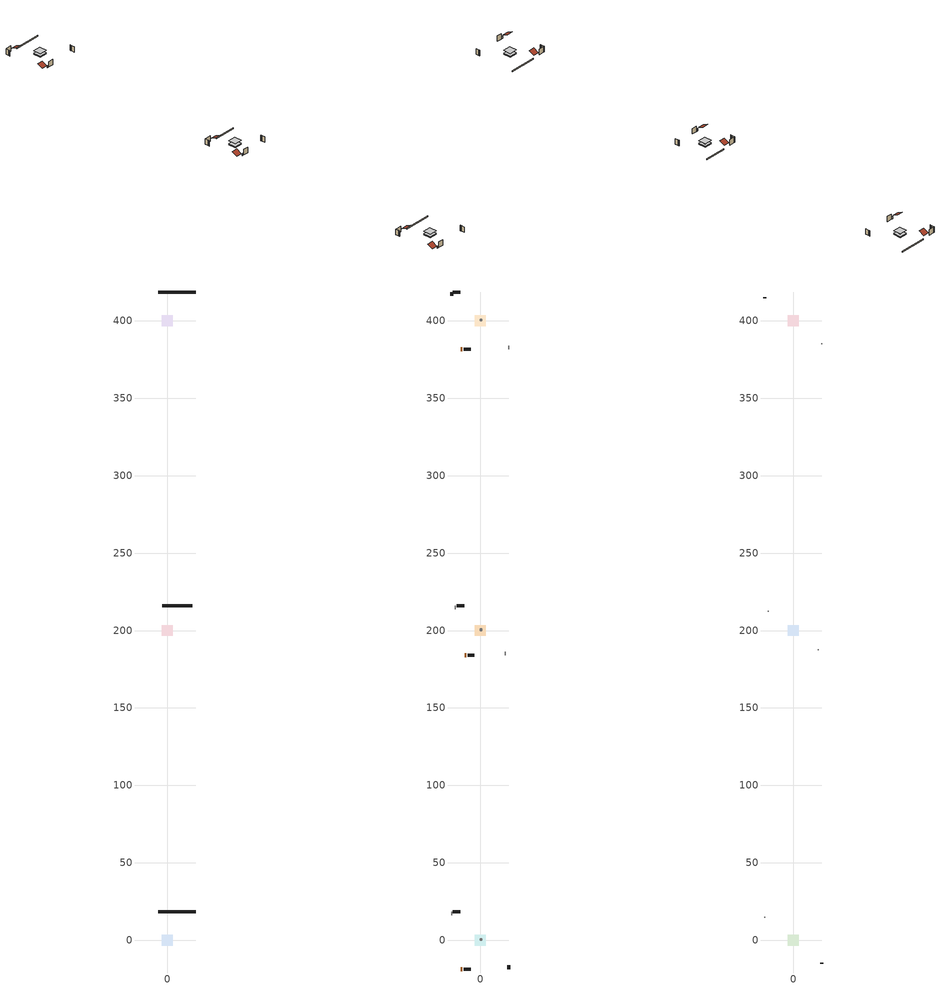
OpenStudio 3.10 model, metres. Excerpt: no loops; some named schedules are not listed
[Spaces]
unit1_crawlspace___unvented_1
 floor foundation (unit1_Slab1_construction): -3.44,-3.44 -3.44,3.44 3.44,3.44 3.44,-3.44 z-0.91
 wall foundation (unit1_FoundationWall1_construction): 18.55,18.55 -5.76,18.55 z-0.91:0
unit2_crawlspace___unvented_1
 floor foundation (unit2_Slab1_2_construction): -3.44,196.56 -3.44,203.44 3.44,203.44 3.44,196.56 z-0.91
 wall foundation (unit2_FoundationWall1_2_construction): 16.12,216.12 -3.33,216.12 z-0.91:0
unit3_crawlspace___unvented_1
 floor foundation (unit3_Slab1_3_construction): -3.44,396.56 -3.44,403.44 3.44,403.44 3.44,396.56 z-0.91
 wall foundation (unit3_FoundationWall1_3_construction): 18.55,418.55 -5.76,418.55 z-0.91:0
unit1_central_ac_and_furnace_airloop_ret_air_space
 floor adiabatic (unit1_AdiabaticConst): 0,0 0,1 1,1 1,0 z0
 wall adiabatic (unit1_AdiabaticConst): 0,0 1,0 1,1 0,1 0,0 z0:1
 ceiling adiabatic (unit1_AdiabaticConst): 1,0 1,1 0,1 0,0 z1
unit1_conditioned_space_1
 floor adiabatic (unit1_AdiabaticFloorConstruction): -3.44,-3.44 -3.44,3.44 3.44,3.44 3.44,-3.44 z2.44
 floor to unit1_crawlspace___unvented_1 (unit1_Floor1_construction): -3.44,-3.44 -3.44,3.44 3.44,3.44 3.44,-3.44 z0
 wall outside (unit1_AdiabaticWallConstruction): -12.48,-18.55 -11.57,-18.55 z0:2.03
 wall outside (unit1_Wall3_construction): -10.64,-18.55 -6.16,-18.55 z0:4.88
 wall outside (unit1_Wall2_construction): 18.55,-18.55 18.55,-16.12 z0:4.88
 wall outside (unit1_Wall1_construction): -12.76,18.55 -17.62,18.55 z0:4.88
 wall adiabatic (unit1_Wall4_construction): -18.55,18.55 -18.55,16.12 z0:4.88
 door (unit1_Door): -12.48,-18.55 -11.57,-18.55 z0:2.03
 ceiling adiabatic (unit1_AdiabaticFloorConstruction): 3.44,-3.44 3.44,3.44 -3.44,3.44 -3.44,-3.44 z2.44
unit2_central_ac_and_furnace_airloop_ret_air_space
 floor adiabatic (unit2_AdiabaticConst): 0,200 0,201 1,201 1,200 z0
 wall adiabatic (unit2_AdiabaticConst): 0,200 1,200 1,201 0,201 0,200 z0:1
 ceiling adiabatic (unit2_AdiabaticConst): 1,200 1,201 0,201 0,200 z1
unit2_conditioned_space_1
 floor adiabatic (unit2_AdiabaticFloorConstruction): -3.44,196.56 -3.44,203.44 3.44,203.44 3.44,196.56 z2.44
 floor to unit2_crawlspace___unvented_1 (unit2_Floor1_2_construction): -3.44,196.56 -3.44,203.44 3.44,203.44 3.44,196.56 z0
 wall outside (unit2_AdiabaticWallConstruction): -10.05,183.88 -9.13,183.88 z0:2.03
 wall outside (unit2_Wall3_2_construction): -8.2,183.88 -3.72,183.88 z0:4.88
 wall outside (unit2_Wall1_2_construction): -10.33,216.12 -15.19,216.12 z0:4.88
 wall adiabatic (unit2_Wall4_2_construction): -16.12,216.12 -16.12,213.69 z0:4.88
 wall adiabatic (unit2_Wall2_2_construction): 16.12,183.88 16.12,186.31 z0:4.88
 door (unit2_Door): -10.05,183.88 -9.13,183.88 z0:2.03
 ceiling adiabatic (unit2_AdiabaticFloorConstruction): 3.44,196.56 3.44,203.44 -3.44,203.44 -3.44,196.56 z2.44
unit3_central_ac_and_furnace_airloop_ret_air_space
 floor adiabatic (unit3_AdiabaticConst): 0,400 0,401 1,401 1,400 z0
 wall adiabatic (unit3_AdiabaticConst): 0,400 1,400 1,401 0,401 0,400 z0:1
 ceiling adiabatic (unit3_AdiabaticConst): 1,400 1,401 0,401 0,400 z1
unit3_conditioned_space_1
 floor adiabatic (unit3_AdiabaticFloorConstruction): -3.44,396.56 -3.44,403.44 3.44,403.44 3.44,396.56 z2.44
 floor to unit3_crawlspace___unvented_1 (unit3_Floor1_3_construction): -3.44,396.56 -3.44,403.44 3.44,403.44 3.44,396.56 z0
 wall outside (unit3_AdiabaticWallConstruction): -12.48,381.45 -11.57,381.45 z0:2.03
 wall outside (unit3_Wall4_3_construction): -18.55,418.55 -18.55,416.12 z0:4.88
 wall outside (unit3_Wall3_3_construction): -10.64,381.45 -6.16,381.45 z0:4.88
 wall outside (unit3_Wall1_3_construction): -12.76,418.55 -17.62,418.55 z0:4.88
 wall adiabatic (unit3_Wall2_3_construction): 18.55,381.45 18.55,383.88 z0:4.88
 door (unit3_Door): -12.48,381.45 -11.57,381.45 z0:2.03
 ceiling adiabatic (unit3_AdiabaticFloorConstruction): 3.44,396.56 3.44,403.44 -3.44,403.44 -3.44,396.56 z2.44
unit1_attic___vented_1
 floor to unit1_conditioned_space_1 (unit1_Floor2_construction_Reversed): -3.44,-3.44 -3.44,3.44 3.44,3.44 3.44,-3.44 z2.44
 wall outside (unit1_Wall6_construction): 18.55,-15.19 18.55,-14.59 z0:4.88
 wall adiabatic (unit1_Wall5_construction): -18.55,15.19 -18.55,14.59 z0:4.88
 roof outside (unit1_Roof2_construction): -13.41,-18.55,2.44 -13.41,-13.95,4.74 -18.55,-13.95,4.74 -18.55,-18.55,2.44
 roof outside (unit1_Roof1_construction): -11.83,18.55,2.44 -11.83,13.95,4.74 -6.69,13.95,4.74 -6.69,18.55,2.44
unit2_attic___vented_1
 floor to unit2_conditioned_space_1 (unit2_Floor2_2_construction_Reversed): -3.44,196.56 -3.44,203.44 3.44,203.44 3.44,196.56 z2.44
 wall adiabatic (unit2_Wall6_2_construction): 16.12,187.24 16.12,187.85 z0:4.88
 wall adiabatic (unit2_Wall5_2_construction): -16.12,212.76 -16.12,212.15 z0:4.88
 roof outside (unit2_Roof2_2_construction): -10.98,183.88,2.44 -10.98,188.48,4.74 -16.12,188.48,4.74 -16.12,183.88,2.44
 roof outside (unit2_Roof1_2_construction): -9.4,216.12,2.44 -9.4,211.52,4.74 -4.26,211.52,4.74 -4.26,216.12,2.44
unit3_attic___vented_1
 floor to unit3_conditioned_space_1 (unit3_Floor2_3_construction_Reversed): -3.44,396.56 -3.44,403.44 3.44,403.44 3.44,396.56 z2.44
 wall outside (unit3_Wall5_3_construction): -18.55,415.19 -18.55,414.59 z0:4.88
 wall adiabatic (unit3_Wall6_3_construction): 18.55,384.81 18.55,385.41 z0:4.88
 roof outside (unit3_Roof2_3_construction): -13.41,381.45,2.44 -13.41,386.05,4.74 -18.55,386.05,4.74 -18.55,381.45,2.44
 roof outside (unit3_Roof1_3_construction): -11.83,418.55,2.44 -11.83,413.95,4.74 -6.69,413.95,4.74 -6.69,418.55,2.44
[Site]
unit1_Buffalo_Niagara_Intl_Ap_NY: Latitude {deg}=42.93; Longitude {deg}=-78.73; Time Zone {hr}=-5; Elevation {m}=215; Terrain=Suburbs; Keep Site Location Information=Yes
[Site:GroundTemperature:Shallow]
4.30207, 2.29327, 2.1324, 3.08568, 6.91256, 10.7216, 14.0239, 16.1158, 16.2935, 14.5921, 11.374, 7.68183
[Site:WaterMainsTemperature]
Calculation Method=Schedule; Temperature Schedule=unit1_mains_temperature_schedule
[Building]
Building 1
[Construction]
unit1_AdiabaticConst: unit1_Adiabatic
unit1_furniture_construction_conditioned_space_1: unit1_furniture_material_conditioned_space_1
unit1_PartitionWallConstruction: unit1_gypsum_board, unit1_wall_stud_and_cavity_5, unit1_gypsum_board
unit1_AdiabaticFloorConstruction: unit1_floor_stud_and_cavity_1, unit1_floor_rigid_ins_1, unit1_osb_sheathing_0_75_in_, unit1_floor_covering
unit1_AdiabaticWallConstruction: unit1_wood_siding_1, unit1_wall_rigid_ins, unit1_wall_stud_and_cavity_4, unit1_gypsum_board
unit1_Door: unit1_door_material
unit1_Slab1_construction: unit1_soil_0_5_in_
unit1_FoundationWall1_construction: unit1_concrete_8_0_in_
unit1_Floor2_construction_Reversed: unit1_gypsum_board, unit1_ceiling_stud_and_cavity, unit1_ceiling_loosefill_ins
unit1_Floor1_construction: unit1_floor_stud_and_cavity, unit1_floor_rigid_ins, unit1_osb_sheathing_0_75_in_, unit1_floor_covering
unit1_Wall6_construction: unit1_wood_siding, unit1_osb_sheathing_0_5_in__3, unit1_wall_stud_and_cavity_3
unit1_Wall5_construction: unit1_osb_sheathing_0_5_in__3, unit1_wall_stud_and_cavity_2
unit1_Wall4_construction: unit1_osb_sheathing_0_5_in__2, unit1_wall_stud_and_cavity_1, unit1_gypsum_board
unit1_Wall2_construction; unit1_Wall1_construction; unit1_Wall3_construction: unit1_wood_siding, unit1_osb_sheathing_0_5_in__1, unit1_wall_stud_and_cavity, unit1_gypsum_board
unit1_Roof2_construction; unit1_Roof1_construction: unit1_asphalt_or_fiberglass_shingles, unit1_roof_rigid_ins, unit1_osb_sheathing_0_5_in_
unit2_AdiabaticConst: unit2_Adiabatic
unit2_furniture_construction_conditioned_space_1: unit2_furniture_material_conditioned_space_1
unit2_PartitionWallConstruction: unit2_gypsum_board, unit2_wall_stud_and_cavity_4, unit2_gypsum_board
unit2_AdiabaticFloorConstruction: unit2_floor_stud_and_cavity_1, unit2_floor_rigid_ins_1, unit2_osb_sheathing_0_75_in_, unit2_floor_covering
unit2_AdiabaticWallConstruction: unit2_wood_siding_1, unit2_wall_rigid_ins, unit2_wall_stud_and_cavity_3, unit2_gypsum_board
unit2_Door: unit2_door_material
unit2_Slab1_2_construction: unit2_soil_0_5_in_
unit2_FoundationWall1_2_construction: unit2_concrete_8_0_in_
unit2_Floor2_2_construction_Reversed: unit2_gypsum_board, unit2_ceiling_stud_and_cavity, unit2_ceiling_loosefill_ins
unit2_Floor1_2_construction: unit2_floor_stud_and_cavity, unit2_floor_rigid_ins, unit2_osb_sheathing_0_75_in_, unit2_floor_covering
unit2_Wall6_2_construction: unit2_osb_sheathing_0_5_in__5, unit2_wall_stud_and_cavity_2
unit2_Wall5_2_construction: unit2_osb_sheathing_0_5_in__4, unit2_wall_stud_and_cavity_2
unit2_Wall4_2_construction: unit2_osb_sheathing_0_5_in__3, unit2_wall_stud_and_cavity_1, unit2_gypsum_board
unit2_Wall3_2_construction: unit2_wood_siding, unit2_osb_sheathing_0_5_in__2, unit2_wall_stud_and_cavity, unit2_gypsum_board
unit2_Wall2_2_construction: unit2_osb_sheathing_0_5_in__2, unit2_wall_stud_and_cavity_1, unit2_gypsum_board
unit2_Wall1_2_construction: unit2_wood_siding, unit2_osb_sheathing_0_5_in__1, unit2_wall_stud_and_cavity, unit2_gypsum_board
unit2_Roof2_2_construction; unit2_Roof1_2_construction: unit2_asphalt_or_fiberglass_shingles, unit2_roof_rigid_ins, unit2_osb_sheathing_0_5_in_
unit3_AdiabaticConst: unit3_Adiabatic
unit3_furniture_construction_conditioned_space_1: unit3_furniture_material_conditioned_space_1
unit3_PartitionWallConstruction: unit3_gypsum_board, unit3_wall_stud_and_cavity_5, unit3_gypsum_board
unit3_AdiabaticFloorConstruction: unit3_floor_stud_and_cavity_1, unit3_floor_rigid_ins_1, unit3_osb_sheathing_0_75_in_, unit3_floor_covering
unit3_AdiabaticWallConstruction: unit3_wood_siding_1, unit3_wall_rigid_ins, unit3_wall_stud_and_cavity_4, unit3_gypsum_board
unit3_Door: unit3_door_material
unit3_Slab1_3_construction: unit3_soil_0_5_in_
unit3_FoundationWall1_3_construction: unit3_concrete_8_0_in_
unit3_Floor2_3_construction_Reversed: unit3_gypsum_board, unit3_ceiling_stud_and_cavity, unit3_ceiling_loosefill_ins
unit3_Floor1_3_construction: unit3_floor_stud_and_cavity, unit3_floor_rigid_ins, unit3_osb_sheathing_0_75_in_, unit3_floor_covering
unit3_Wall6_3_construction: unit3_osb_sheathing_0_5_in__3, unit3_wall_stud_and_cavity_3
unit3_Wall5_3_construction: unit3_wood_siding, unit3_osb_sheathing_0_5_in__2, unit3_wall_stud_and_cavity_2
unit3_Wall4_3_construction; unit3_Wall3_3_construction: unit3_wood_siding, unit3_osb_sheathing_0_5_in__2, unit3_wall_stud_and_cavity, unit3_gypsum_board
unit3_Wall2_3_construction: unit3_osb_sheathing_0_5_in__2, unit3_wall_stud_and_cavity_1, unit3_gypsum_board
unit3_Wall1_3_construction: unit3_wood_siding, unit3_osb_sheathing_0_5_in__1, unit3_wall_stud_and_cavity, unit3_gypsum_board
unit3_Roof2_3_construction; unit3_Roof1_3_construction: unit3_asphalt_or_fiberglass_shingles, unit3_roof_rigid_ins, unit3_osb_sheathing_0_5_in_
[Material:NoMass] Roughness=Rough; Thermal Resistance {m2-K/W}=176.1
unit1_Adiabatic; unit2_Adiabatic; unit3_Adiabatic
[Material] Roughness=Rough
Name | Thickness {m} | Conductivity {W/m-K} | Density {kg/m3} | Specific Heat {J/kg-K} | Thermal Absorptance | Solar Absorptance | Visible Absorptance
unit1_furniture_material_conditioned_space_1; unit2_furniture_material_conditioned_space_1; unit3_furniture_material_conditioned_space_1 | 0.1524 | 0.115458 | 640.8 | 1214.23 | 0.9 | 0.6 | 0.6
unit1_wall_stud_and_cavity_5; unit2_wall_stud_and_cavity_4; unit3_wall_stud_and_cavity_5 | 0.0889 | 0.391764 | 83.0341 | 1211.67 | 0.9 | 0.7 | 0.7
unit1_floor_rigid_ins_1; unit1_wall_rigid_ins; unit2_floor_rigid_ins_1; unit2_wall_rigid_ins; unit3_floor_rigid_ins_1; unit3_wall_rigid_ins | 0.512978 | 0.029427 | 32.04 | 1214.23 | 0.9 | 0.7 | 0.7
unit1_floor_stud_and_cavity_1; unit2_floor_stud_and_cavity_1; unit3_floor_stud_and_cavity_1 | 0.1397 | 1.75129 | 37.0049 | 1207.88 | 0.9 | 0.7 | 0.7
unit1_wall_stud_and_cavity_4; unit2_wall_stud_and_cavity_3; unit3_wall_stud_and_cavity_4 | 0.0889 | 0.380278 | 52.3479 | 1209.89 | 0.9 | 0.7 | 0.7
unit1_wood_siding_1; unit2_wood_siding_1; unit3_wood_siding_1 | 0.0254 | 0.102417 | 544.68 | 1172.36
unit1_door_material; unit2_door_material; unit3_door_material | 0.04445 | 0.0716541 | 512.64 | 1214.23 | 0.9 | 0.7 | 0.7
unit1_soil_0_5_in_; unit2_soil_0_5_in_; unit3_soil_0_5_in_ | 0.0127 | 1.731 | 1842.3 | 418.7 | 0.9 | 0.7 | 0.7
unit1_concrete_8_0_in_; unit2_concrete_8_0_in_; unit3_concrete_8_0_in_ | 0.2032 | 1.803125 | 2242.8 | 837.4 | 0.9 | 0.7 | 0.7
unit1_ceiling_stud_and_cavity; unit2_ceiling_stud_and_cavity; unit3_ceiling_stud_and_cavity | 0.1397 | 0.0824711 | 65.682 | 1177.47 | 0.9 | 0.7 | 0.7
unit1_ceiling_loosefill_ins; unit2_ceiling_loosefill_ins; unit3_ceiling_loosefill_ins | 0.169333 | 0.0480833 | 16.02 | 1046.75 | 0.9 | 0.7 | 0.7
unit1_floor_covering; unit2_floor_covering; unit3_floor_covering | 0.0127 | 0.0433444 | 54.468 | 1339.84 | 0.9 | 0.6 | 0.6
unit1_osb_sheathing_0_75_in_; unit2_osb_sheathing_0_75_in_; unit3_osb_sheathing_0_75_in_ | 0.01905 | 0.115458 | 512.64 | 1214.23 | 0.9 | 0.7 | 0.7
unit1_floor_rigid_ins; unit2_floor_rigid_ins; unit3_floor_rigid_ins | 0.103632 | 0.029427 | 32.04 | 1214.23 | 0.9 | 0.7 | 0.7
unit1_floor_stud_and_cavity; unit2_floor_stud_and_cavity; unit3_floor_stud_and_cavity | 0.1397 | 0.21683 | 92.3553 | 1139.71 | 0.9 | 0.7 | 0.7
unit1_wall_stud_and_cavity_3; unit3_wall_stud_and_cavity_2 | 0.1397 | 0.727959 | 139.0536 | 1170.24 | 0.9 | 0.6 | 0.6
unit1_wall_stud_and_cavity_2; unit2_wall_stud_and_cavity_2; unit3_wall_stud_and_cavity_3 | 0.1397 | 0.393673 | 139.0536 | 1170.24 | 0.9 | 0.6 | 0.6
unit1_osb_sheathing_0_5_in__3; unit1_osb_sheathing_0_5_in__2; unit2_osb_sheathing_0_5_in__5; unit2_osb_sheathing_0_5_in__4; unit2_osb_sheathing_0_5_in__3; unit2_osb_sheathing_0_5_in__2; unit3_osb_sheathing_0_5_in__3; unit3_osb_sheathing_0_5_in__2 | 0.0127 | 0.115458 | 512.64 | 1214.23
unit1_wall_stud_and_cavity_1; unit2_wall_stud_and_cavity_1; unit3_wall_stud_and_cavity_1 | 0.1397 | 0.506836 | 139.0536 | 1170.24 | 0.9 | 0.7 | 0.7
unit1_gypsum_board; unit2_gypsum_board; unit3_gypsum_board | 0.0127 | 0.160291 | 801 | 837.4 | 0.9 | 0.6 | 0.6
unit1_wall_stud_and_cavity; unit2_wall_stud_and_cavity; unit3_wall_stud_and_cavity | 0.1397 | 0.0929022 | 139.0536 | 1170.24 | 0.9 | 0.7 | 0.7
unit1_osb_sheathing_0_5_in__1; unit2_osb_sheathing_0_5_in__1; unit3_osb_sheathing_0_5_in__1 | 0.0127 | 0.115458 | 512.64 | 1214.23 | 0.9 | 0.7 | 0.7
unit1_wood_siding; unit2_wood_siding; unit3_wood_siding | 0.0254 | 0.102417 | 544.68 | 1172.36 | 0.9 | 0.7 | 0.7
unit1_osb_sheathing_0_5_in_; unit2_osb_sheathing_0_5_in_; unit3_osb_sheathing_0_5_in_ | 0.0127 | 0.115458 | 512.64 | 1214.23 | 0.9 | 0.6 | 0.6
unit1_roof_rigid_ins; unit2_roof_rigid_ins; unit3_roof_rigid_ins | 0.00281632 | 0.029427 | 32.04 | 1214.23 | 0.9 | 0.7 | 0.7
unit1_asphalt_or_fiberglass_shingles; unit2_asphalt_or_fiberglass_shingles; unit3_asphalt_or_fiberglass_shingles | 0.00635 | 0.162714 | 1121.4 | 1465.45 | 0.9 | 0.85 | 0.85
[Foundation:Kiva:Settings]
Soil Conductivity {W/m-K}=1.731; Soil Density {kg/m3}=1842.3; Soil Specific Heat {J/kg-K}=418.7; Ground Solar Absorptivity=0.9; Ground Thermal Absorptivity=0.9; Ground Surface Roughness {m}=0.03; Far-Field Width {m}=40; Deep-Ground Boundary Condition=ZeroFlux; Deep-Ground Depth {m}=40; Minimum Cell Dimension {m}=0.2; Maximum Cell Growth Coefficient=3; Simulation Timestep=Timestep
[ElectricEquipment]
Name | Electric Equipment Definition | Space or SpaceType | Schedule
unit1_mech_vent_bath_fan_0 | unit1_mech_vent_bath_fan_0 | unit1_conditioned_space_1 | unit1_mech_vent_bath_fan_0_schedule
unit1_mech_vent_range_fan_0 | unit1_mech_vent_range_fan_0 | unit1_conditioned_space_1 | unit1_mech_vent_range_fan_0_schedule
unit1_mech_vent_house_fan_cfis | unit1_mech_vent_house_fan_cfis | unit1_conditioned_space_1 | unit1_mech_vent_house_fan_cfis_schedule
unit1_mech_vent_house_fan | unit1_mech_vent_house_fan | unit1_conditioned_space_1 | unit1_mech_vent_house_fan_schedule
unit1_whole_house_fan | unit1_whole_house_fan | unit1_conditioned_space_1 | Always On Discrete
unit1_misc_plug_loads | unit1_misc_plug_loads | unit1_conditioned_space_1 | unit1_plug_loads_other
unit1_misc_tv | unit1_misc_tv | unit1_conditioned_space_1 | unit1_plug_loads_tv
unit1_cooking_range | unit1_cooking_range | unit1_conditioned_space_1 | unit1_cooking_range
unit1_fridge | unit1_fridge | unit1_conditioned_space_1 | unit1_fridge_schedule
unit1_dishwasher | unit1_dishwasher | unit1_conditioned_space_1 | unit1_dishwasher
unit1_clothes_dryer | unit1_clothes_dryer | unit1_conditioned_space_1 | unit1_clothes_dryer
unit1_clothes_washer | unit1_clothes_washer | unit1_conditioned_space_1 | unit1_clothes_washer
unit1_ceiling_fan | unit1_ceiling_fan | unit1_conditioned_space_1 | unit1_ceiling_fan
unit2_mech_vent_bath_fan_0 | unit2_mech_vent_bath_fan_0 | unit2_conditioned_space_1 | unit2_mech_vent_bath_fan_0_schedule
unit2_mech_vent_range_fan_0 | unit2_mech_vent_range_fan_0 | unit2_conditioned_space_1 | unit2_mech_vent_range_fan_0_schedule
unit2_mech_vent_house_fan_cfis | unit2_mech_vent_house_fan_cfis | unit2_conditioned_space_1 | unit2_mech_vent_house_fan_cfis_schedule
unit2_mech_vent_house_fan | unit2_mech_vent_house_fan | unit2_conditioned_space_1 | unit2_mech_vent_house_fan_schedule
unit2_whole_house_fan | unit2_whole_house_fan | unit2_conditioned_space_1 | unit2_Always_On_Discrete
unit2_misc_plug_loads | unit2_misc_plug_loads | unit2_conditioned_space_1 | unit2_plug_loads_other
unit2_misc_tv | unit2_misc_tv | unit2_conditioned_space_1 | unit2_plug_loads_tv
unit2_cooking_range | unit2_cooking_range | unit2_conditioned_space_1 | unit2_cooking_range
unit2_fridge | unit2_fridge | unit2_conditioned_space_1 | unit2_fridge_schedule
unit2_dishwasher | unit2_dishwasher | unit2_conditioned_space_1 | unit2_dishwasher
unit2_clothes_dryer | unit2_clothes_dryer | unit2_conditioned_space_1 | unit2_clothes_dryer
unit2_clothes_washer | unit2_clothes_washer | unit2_conditioned_space_1 | unit2_clothes_washer
unit2_ceiling_fan | unit2_ceiling_fan | unit2_conditioned_space_1 | unit2_ceiling_fan
unit3_mech_vent_bath_fan_0 | unit3_mech_vent_bath_fan_0 | unit3_conditioned_space_1 | unit3_mech_vent_bath_fan_0_schedule
unit3_mech_vent_range_fan_0 | unit3_mech_vent_range_fan_0 | unit3_conditioned_space_1 | unit3_mech_vent_range_fan_0_schedule
unit3_mech_vent_house_fan_cfis | unit3_mech_vent_house_fan_cfis | unit3_conditioned_space_1 | unit3_mech_vent_house_fan_cfis_schedule
unit3_mech_vent_house_fan | unit3_mech_vent_house_fan | unit3_conditioned_space_1 | unit3_mech_vent_house_fan_schedule
unit3_whole_house_fan | unit3_whole_house_fan | unit3_conditioned_space_1 | unit3_Always_On_Discrete
unit3_misc_plug_loads | unit3_misc_plug_loads | unit3_conditioned_space_1 | unit3_plug_loads_other
unit3_misc_tv | unit3_misc_tv | unit3_conditioned_space_1 | unit3_plug_loads_tv
unit3_cooking_range | unit3_cooking_range | unit3_conditioned_space_1 | unit3_cooking_range
unit3_fridge | unit3_fridge | unit3_conditioned_space_1 | unit3_fridge_schedule
unit3_dishwasher | unit3_dishwasher | unit3_conditioned_space_1 | unit3_dishwasher
unit3_clothes_dryer | unit3_clothes_dryer | unit3_conditioned_space_1 | unit3_clothes_dryer
unit3_clothes_washer | unit3_clothes_washer | unit3_conditioned_space_1 | unit3_clothes_washer
unit3_ceiling_fan | unit3_ceiling_fan | unit3_conditioned_space_1 | unit3_ceiling_fan
[ElectricEquipment:Definition] Design Level Calculation Method=EquipmentLevel
Name | Design Level {W} | Fraction Latent | Fraction Radiant | Fraction Lost
unit1_mech_vent_bath_fan_0; unit2_mech_vent_bath_fan_0; unit3_mech_vent_bath_fan_0 | 15 | 0 | 0 | 1
unit1_mech_vent_range_fan_0; unit2_mech_vent_range_fan_0; unit3_mech_vent_range_fan_0 | 30 | 0 | 0 | 1
unit1_mech_vent_house_fan_cfis; unit2_mech_vent_house_fan_cfis; unit3_mech_vent_house_fan_cfis | 0 | 0 | 0 | 0
unit1_mech_vent_house_fan; unit1_whole_house_fan; unit2_mech_vent_house_fan; unit2_whole_house_fan; unit3_mech_vent_house_fan; unit3_whole_house_fan | 0 | 0 | 0 | 1
unit1_misc_plug_loads | 172.229 | 0.045 | 0.513 | 0.1
unit1_misc_tv | 328.855 | 0 | 0.6 | 0
unit1_cooking_range | 227.615 | 0.16 | 0.384 | 0.2
unit1_fridge; unit2_fridge; unit3_fridge | 74.7717 | 0 | 0.6 | 0
unit1_dishwasher | 1239.2 | 0.3 | 0.18 | 0.4
unit1_clothes_dryer | 1291.22 | 0.015 | 0.081 | 0.85
unit1_clothes_washer | 1633.53 | 0.03 | 0.162 | 0.7
unit1_ceiling_fan | 27.5993 | 0 | 0.558 | 0
unit2_misc_plug_loads | 173.138 | 0.045 | 0.513 | 0.1
unit2_misc_tv | 328.852 | 0 | 0.6 | 0
unit2_cooking_range | 178.198 | 0.16 | 0.384 | 0.2
unit2_dishwasher | 1738.7 | 0.3 | 0.18 | 0.4
unit2_clothes_dryer | 783.344 | 0.015 | 0.081 | 0.85
unit2_clothes_washer | 1137.65 | 0.03 | 0.162 | 0.7
unit2_ceiling_fan | 28.0058 | 0 | 0.558 | 0
unit3_misc_plug_loads | 173.242 | 0.045 | 0.513 | 0.1
unit3_misc_tv | 338.315 | 0 | 0.6 | 0
unit3_cooking_range | 190.724 | 0.16 | 0.384 | 0.2
unit3_dishwasher | 2297.57 | 0.3 | 0.18 | 0.4
unit3_clothes_dryer | 973.603 | 0.015 | 0.081 | 0.85
unit3_clothes_washer | 1251.72 | 0.03 | 0.162 | 0.7
unit3_ceiling_fan | 27.855 | 0 | 0.558 | 0
[EnergyManagementSystem:Actuator]
Name | Actuated Component | Actuated Component Type | Actuated Component Control Type | Zone or Space
unit1_mech_vent_house_fan_latent_load_act | unit1_mech_vent_house_fan_latent_load | OtherEquipment | Power Level | unit1_conditioned_space_1
unit1_mech_vent_house_fan_sensible_load_act | unit1_mech_vent_house_fan_sensible_load | OtherEquipment | Power Level | unit1_conditioned_space_1
unit1_mech_vent_house_fan_cfis_act | unit1_mech_vent_house_fan_cfis | ElectricEquipment | Electricity Rate | unit1_conditioned_space_1
unit1_whole_house_fan_act | unit1_whole_house_fan | ElectricEquipment | Electricity Rate | unit1_conditioned_space_1
unit1_central_ac_and_furnace_airloop_0_SupLatLkToDZ_act | unit1_central_ac_and_furnace_airloop_0_SupLatLkToDZ | OtherEquipment | Power Level | unit1_crawlspace___unvented_1
unit1_central_ac_and_furnace_airloop_0_SupSensLkToDZ_act | unit1_central_ac_and_furnace_airloop_0_SupSensLkToDZ | OtherEquipment | Power Level | unit1_crawlspace___unvented_1
unit1_central_ac_and_furnace_airloop_0_RetCondToDZ_act | unit1_central_ac_and_furnace_airloop_0_RetCondToDZ | OtherEquipment | Power Level | unit1_crawlspace___unvented_1
unit1_central_ac_and_furnace_airloop_0_SupCondToDZ_act | unit1_central_ac_and_furnace_airloop_0_SupCondToDZ | OtherEquipment | Power Level | unit1_crawlspace___unvented_1
unit1_central_ac_and_furnace_airloop_0_RetLatLkToRP_act | unit1_central_ac_and_furnace_airloop_0_RetLatLkToRP | OtherEquipment | Power Level | unit1_central_ac_and_furnace_airloop_ret_air_space
unit1_central_ac_and_furnace_airloop_0_RetSensLkToRP_act | unit1_central_ac_and_furnace_airloop_0_RetSensLkToRP | OtherEquipment | Power Level | unit1_central_ac_and_furnace_airloop_ret_air_space
unit1_central_ac_and_furnace_airloop_0_RetCondToRP_act | unit1_central_ac_and_furnace_airloop_0_RetCondToRP | OtherEquipment | Power Level | unit1_central_ac_and_furnace_airloop_ret_air_space
unit1_central_ac_and_furnace_airloop_0_SupCondToLv_act | unit1_central_ac_and_furnace_airloop_0_SupCondToLv | OtherEquipment | Power Level | unit1_conditioned_space_1
unit1_central_ac_and_furnace_airloop_0_SupLatLkToCond_act | unit1_central_ac_and_furnace_airloop_0_SupLatLkToCond | OtherEquipment | Power Level | unit1_conditioned_space_1
unit1_central_ac_and_furnace_airloop_0_SupSensLkToCond_act | unit1_central_ac_and_furnace_airloop_0_SupSensLkToCond | OtherEquipment | Power Level | unit1_conditioned_space_1
unit1_water_heater_ec_adj_act | unit1_water_heater_energy_adjustment1 | OtherEquipment | Power Level | unit1_conditioned_space_1
unit2_mech_vent_house_fan_latent_load_act | unit2_mech_vent_house_fan_latent_load | OtherEquipment | Power Level | unit2_conditioned_space_1
unit2_mech_vent_house_fan_sensible_load_act | unit2_mech_vent_house_fan_sensible_load | OtherEquipment | Power Level | unit2_conditioned_space_1
unit2_mech_vent_house_fan_cfis_act | unit2_mech_vent_house_fan_cfis | ElectricEquipment | Electricity Rate | unit2_conditioned_space_1
unit2_whole_house_fan_act | unit2_whole_house_fan | ElectricEquipment | Electricity Rate | unit2_conditioned_space_1
unit2_central_ac_and_furnace_airloop_0_SupLatLkToDZ_act | unit2_central_ac_and_furnace_airloop_0_SupLatLkToDZ | OtherEquipment | Power Level | unit2_crawlspace___unvented_1
unit2_central_ac_and_furnace_airloop_0_SupSensLkToDZ_act | unit2_central_ac_and_furnace_airloop_0_SupSensLkToDZ | OtherEquipment | Power Level | unit2_crawlspace___unvented_1
unit2_central_ac_and_furnace_airloop_0_RetCondToDZ_act | unit2_central_ac_and_furnace_airloop_0_RetCondToDZ | OtherEquipment | Power Level | unit2_crawlspace___unvented_1
unit2_central_ac_and_furnace_airloop_0_SupCondToDZ_act | unit2_central_ac_and_furnace_airloop_0_SupCondToDZ | OtherEquipment | Power Level | unit2_crawlspace___unvented_1
unit2_central_ac_and_furnace_airloop_0_RetLatLkToRP_act | unit2_central_ac_and_furnace_airloop_0_RetLatLkToRP | OtherEquipment | Power Level | unit2_central_ac_and_furnace_airloop_ret_air_space
unit2_central_ac_and_furnace_airloop_0_RetSensLkToRP_act | unit2_central_ac_and_furnace_airloop_0_RetSensLkToRP | OtherEquipment | Power Level | unit2_central_ac_and_furnace_airloop_ret_air_space
unit2_central_ac_and_furnace_airloop_0_RetCondToRP_act | unit2_central_ac_and_furnace_airloop_0_RetCondToRP | OtherEquipment | Power Level | unit2_central_ac_and_furnace_airloop_ret_air_space
unit2_central_ac_and_furnace_airloop_0_SupCondToLv_act | unit2_central_ac_and_furnace_airloop_0_SupCondToLv | OtherEquipment | Power Level | unit2_conditioned_space_1
unit2_central_ac_and_furnace_airloop_0_SupLatLkToCond_act | unit2_central_ac_and_furnace_airloop_0_SupLatLkToCond | OtherEquipment | Power Level | unit2_conditioned_space_1
unit2_central_ac_and_furnace_airloop_0_SupSensLkToCond_act | unit2_central_ac_and_furnace_airloop_0_SupSensLkToCond | OtherEquipment | Power Level | unit2_conditioned_space_1
unit2_water_heater_ec_adj_act | unit2_water_heater_energy_adjustment1 | OtherEquipment | Power Level | unit2_conditioned_space_1
unit3_mech_vent_house_fan_latent_load_act | unit3_mech_vent_house_fan_latent_load | OtherEquipment | Power Level | unit3_conditioned_space_1
unit3_mech_vent_house_fan_sensible_load_act | unit3_mech_vent_house_fan_sensible_load | OtherEquipment | Power Level | unit3_conditioned_space_1
unit3_mech_vent_house_fan_cfis_act | unit3_mech_vent_house_fan_cfis | ElectricEquipment | Electricity Rate | unit3_conditioned_space_1
unit3_whole_house_fan_act | unit3_whole_house_fan | ElectricEquipment | Electricity Rate | unit3_conditioned_space_1
unit3_central_ac_and_furnace_airloop_0_SupLatLkToDZ_act | unit3_central_ac_and_furnace_airloop_0_SupLatLkToDZ | OtherEquipment | Power Level | unit3_crawlspace___unvented_1
unit3_central_ac_and_furnace_airloop_0_SupSensLkToDZ_act | unit3_central_ac_and_furnace_airloop_0_SupSensLkToDZ | OtherEquipment | Power Level | unit3_crawlspace___unvented_1
unit3_central_ac_and_furnace_airloop_0_RetCondToDZ_act | unit3_central_ac_and_furnace_airloop_0_RetCondToDZ | OtherEquipment | Power Level | unit3_crawlspace___unvented_1
unit3_central_ac_and_furnace_airloop_0_SupCondToDZ_act | unit3_central_ac_and_furnace_airloop_0_SupCondToDZ | OtherEquipment | Power Level | unit3_crawlspace___unvented_1
unit3_central_ac_and_furnace_airloop_0_RetLatLkToRP_act | unit3_central_ac_and_furnace_airloop_0_RetLatLkToRP | OtherEquipment | Power Level | unit3_central_ac_and_furnace_airloop_ret_air_space
unit3_central_ac_and_furnace_airloop_0_RetSensLkToRP_act | unit3_central_ac_and_furnace_airloop_0_RetSensLkToRP | OtherEquipment | Power Level | unit3_central_ac_and_furnace_airloop_ret_air_space
unit3_central_ac_and_furnace_airloop_0_RetCondToRP_act | unit3_central_ac_and_furnace_airloop_0_RetCondToRP | OtherEquipment | Power Level | unit3_central_ac_and_furnace_airloop_ret_air_space
unit3_central_ac_and_furnace_airloop_0_SupCondToLv_act | unit3_central_ac_and_furnace_airloop_0_SupCondToLv | OtherEquipment | Power Level | unit3_conditioned_space_1
unit3_central_ac_and_furnace_airloop_0_SupLatLkToCond_act | unit3_central_ac_and_furnace_airloop_0_SupLatLkToCond | OtherEquipment | Power Level | unit3_conditioned_space_1
unit3_central_ac_and_furnace_airloop_0_SupSensLkToCond_act | unit3_central_ac_and_furnace_airloop_0_SupSensLkToCond | OtherEquipment | Power Level | unit3_conditioned_space_1
unit3_water_heater_ec_adj_act | unit3_water_heater_energy_adjustment1 | OtherEquipment | Power Level | unit3_conditioned_space_1
[SpaceInfiltration:DesignFlowRate] Density Basis=Outdoor
Name | Space or SpaceType | Schedule | Design Flow Rate Calculation Method | Design Flow Rate {m3/s} | Air Changes per Hour {1/hr} | Constant Term Coefficient | Temperature Term Coefficient | Velocity Term Coefficient | Velocity Squared Term Coefficient
unit1_infil_flow; unit1_whole_house_fan_flow; unit1_natural_vent_flow | unit1_conditioned_space_1 | Always On Discrete | Flow/Space | 0
unit1_crawlspace_unvented_1_duct_leakage_imbalance_infil_flow | unit1_crawlspace___unvented_1 | Always On Discrete | Flow/Space | 0
unit1_infil_crawlspace___unvented_1 | unit1_crawlspace___unvented_1 | Always On Discrete | AirChanges/Hour |  | 0.1 | 1 | 0 | 0 | 0
unit2_infil_flow; unit2_whole_house_fan_flow; unit2_natural_vent_flow | unit2_conditioned_space_1 | unit2_Always_On_Discrete | Flow/Space | 0
unit2_crawlspace_unvented_1_duct_leakage_imbalance_infil_flow | unit2_crawlspace___unvented_1 | unit2_Always_On_Discrete | Flow/Space | 0
unit2_infil_crawlspace___unvented_1 | unit2_crawlspace___unvented_1 | unit2_Always_On_Discrete | AirChanges/Hour |  | 0.1 | 1 | 0 | 0 | 0
unit3_infil_flow; unit3_whole_house_fan_flow; unit3_natural_vent_flow | unit3_conditioned_space_1 | unit3_Always_On_Discrete | Flow/Space | 0
unit3_crawlspace_unvented_1_duct_leakage_imbalance_infil_flow | unit3_crawlspace___unvented_1 | unit3_Always_On_Discrete | Flow/Space | 0
unit3_infil_crawlspace___unvented_1 | unit3_crawlspace___unvented_1 | unit3_Always_On_Discrete | AirChanges/Hour |  | 0.1 | 1 | 0 | 0 | 0
[OtherEquipment]
Name | Other Equipment Definition | Space or SpaceType | Schedule | Fuel Type
unit1_mech_vent_house_fan_latent_load | unit1_mech_vent_house_fan_latent_load | unit1_conditioned_space_1 | Always On Discrete
unit1_mech_vent_house_fan_sensible_load | unit1_mech_vent_house_fan_sensible_load | unit1_conditioned_space_1 | Always On Discrete
unit1_central_ac_and_furnace_airloop_0_SupLatLkToDZ | unit1_central_ac_and_furnace_airloop_0_SupLatLkToDZ | unit1_crawlspace___unvented_1 | Always On Discrete
unit1_central_ac_and_furnace_airloop_0_SupSensLkToDZ | unit1_central_ac_and_furnace_airloop_0_SupSensLkToDZ | unit1_crawlspace___unvented_1 | Always On Discrete
unit1_central_ac_and_furnace_airloop_0_RetCondToDZ | unit1_central_ac_and_furnace_airloop_0_RetCondToDZ | unit1_crawlspace___unvented_1 | Always On Discrete
unit1_central_ac_and_furnace_airloop_0_SupCondToDZ | unit1_central_ac_and_furnace_airloop_0_SupCondToDZ | unit1_crawlspace___unvented_1 | Always On Discrete
unit1_central_ac_and_furnace_airloop_0_RetLatLkToRP | unit1_central_ac_and_furnace_airloop_0_RetLatLkToRP | unit1_central_ac_and_furnace_airloop_ret_air_space | Always On Discrete
unit1_central_ac_and_furnace_airloop_0_RetSensLkToRP | unit1_central_ac_and_furnace_airloop_0_RetSensLkToRP | unit1_central_ac_and_furnace_airloop_ret_air_space | Always On Discrete
unit1_central_ac_and_furnace_airloop_0_RetCondToRP | unit1_central_ac_and_furnace_airloop_0_RetCondToRP | unit1_central_ac_and_furnace_airloop_ret_air_space | Always On Discrete
unit1_central_ac_and_furnace_airloop_0_SupCondToLv | unit1_central_ac_and_furnace_airloop_0_SupCondToLv | unit1_conditioned_space_1 | Always On Discrete
unit1_central_ac_and_furnace_airloop_0_SupLatLkToCond | unit1_central_ac_and_furnace_airloop_0_SupLatLkToCond | unit1_conditioned_space_1 | Always On Discrete
unit1_central_ac_and_furnace_airloop_0_SupSensLkToCond | unit1_central_ac_and_furnace_airloop_0_SupSensLkToCond | unit1_conditioned_space_1 | Always On Discrete
unit1_general_water_use_latent | unit1_general_water_use_latent | unit1_conditioned_space_1 | unit1_general_water_use_schedule
unit1_general_water_use_sensible | unit1_general_water_use_sensible | unit1_conditioned_space_1 | unit1_general_water_use_schedule
unit1_cooking_range_1 | unit1_cooking_range_2 | unit1_conditioned_space_1 | unit1_cooking_range | NaturalGas
unit1_clothes_dryer_1 | unit1_clothes_dryer_2 | unit1_conditioned_space_1 | unit1_clothes_dryer | NaturalGas
unit1_water_heater_energy_adjustment1 | unit1_water_heater_energy_adjustment1 | unit1_conditioned_space_1 | Always On Discrete | NaturalGas
unit2_mech_vent_house_fan_latent_load | unit2_mech_vent_house_fan_latent_load | unit2_conditioned_space_1 | unit2_Always_On_Discrete
unit2_mech_vent_house_fan_sensible_load | unit2_mech_vent_house_fan_sensible_load | unit2_conditioned_space_1 | unit2_Always_On_Discrete
unit2_central_ac_and_furnace_airloop_0_SupLatLkToDZ | unit2_central_ac_and_furnace_airloop_0_SupLatLkToDZ | unit2_crawlspace___unvented_1 | unit2_Always_On_Discrete
unit2_central_ac_and_furnace_airloop_0_SupSensLkToDZ | unit2_central_ac_and_furnace_airloop_0_SupSensLkToDZ | unit2_crawlspace___unvented_1 | unit2_Always_On_Discrete
unit2_central_ac_and_furnace_airloop_0_RetCondToDZ | unit2_central_ac_and_furnace_airloop_0_RetCondToDZ | unit2_crawlspace___unvented_1 | unit2_Always_On_Discrete
unit2_central_ac_and_furnace_airloop_0_SupCondToDZ | unit2_central_ac_and_furnace_airloop_0_SupCondToDZ | unit2_crawlspace___unvented_1 | unit2_Always_On_Discrete
unit2_central_ac_and_furnace_airloop_0_RetLatLkToRP | unit2_central_ac_and_furnace_airloop_0_RetLatLkToRP | unit2_central_ac_and_furnace_airloop_ret_air_space | unit2_Always_On_Discrete
unit2_central_ac_and_furnace_airloop_0_RetSensLkToRP | unit2_central_ac_and_furnace_airloop_0_RetSensLkToRP | unit2_central_ac_and_furnace_airloop_ret_air_space | unit2_Always_On_Discrete
unit2_central_ac_and_furnace_airloop_0_RetCondToRP | unit2_central_ac_and_furnace_airloop_0_RetCondToRP | unit2_central_ac_and_furnace_airloop_ret_air_space | unit2_Always_On_Discrete
unit2_central_ac_and_furnace_airloop_0_SupCondToLv | unit2_central_ac_and_furnace_airloop_0_SupCondToLv | unit2_conditioned_space_1 | unit2_Always_On_Discrete
unit2_central_ac_and_furnace_airloop_0_SupLatLkToCond | unit2_central_ac_and_furnace_airloop_0_SupLatLkToCond | unit2_conditioned_space_1 | unit2_Always_On_Discrete
unit2_central_ac_and_furnace_airloop_0_SupSensLkToCond | unit2_central_ac_and_furnace_airloop_0_SupSensLkToCond | unit2_conditioned_space_1 | unit2_Always_On_Discrete
unit2_general_water_use_latent | unit2_general_water_use_latent | unit2_conditioned_space_1 | unit2_general_water_use_schedule
unit2_general_water_use_sensible | unit2_general_water_use_sensible | unit2_conditioned_space_1 | unit2_general_water_use_schedule
unit2_cooking_range_1 | unit2_cooking_range_2 | unit2_conditioned_space_1 | unit2_cooking_range | NaturalGas
unit2_clothes_dryer_1 | unit2_clothes_dryer_2 | unit2_conditioned_space_1 | unit2_clothes_dryer | NaturalGas
unit2_water_heater_energy_adjustment1 | unit2_water_heater_energy_adjustment1 | unit2_conditioned_space_1 | unit2_Always_On_Discrete | NaturalGas
unit3_mech_vent_house_fan_latent_load | unit3_mech_vent_house_fan_latent_load | unit3_conditioned_space_1 | unit3_Always_On_Discrete
unit3_mech_vent_house_fan_sensible_load | unit3_mech_vent_house_fan_sensible_load | unit3_conditioned_space_1 | unit3_Always_On_Discrete
unit3_central_ac_and_furnace_airloop_0_SupLatLkToDZ | unit3_central_ac_and_furnace_airloop_0_SupLatLkToDZ | unit3_crawlspace___unvented_1 | unit3_Always_On_Discrete
unit3_central_ac_and_furnace_airloop_0_SupSensLkToDZ | unit3_central_ac_and_furnace_airloop_0_SupSensLkToDZ | unit3_crawlspace___unvented_1 | unit3_Always_On_Discrete
unit3_central_ac_and_furnace_airloop_0_RetCondToDZ | unit3_central_ac_and_furnace_airloop_0_RetCondToDZ | unit3_crawlspace___unvented_1 | unit3_Always_On_Discrete
unit3_central_ac_and_furnace_airloop_0_SupCondToDZ | unit3_central_ac_and_furnace_airloop_0_SupCondToDZ | unit3_crawlspace___unvented_1 | unit3_Always_On_Discrete
unit3_central_ac_and_furnace_airloop_0_RetLatLkToRP | unit3_central_ac_and_furnace_airloop_0_RetLatLkToRP | unit3_central_ac_and_furnace_airloop_ret_air_space | unit3_Always_On_Discrete
unit3_central_ac_and_furnace_airloop_0_RetSensLkToRP | unit3_central_ac_and_furnace_airloop_0_RetSensLkToRP | unit3_central_ac_and_furnace_airloop_ret_air_space | unit3_Always_On_Discrete
unit3_central_ac_and_furnace_airloop_0_RetCondToRP | unit3_central_ac_and_furnace_airloop_0_RetCondToRP | unit3_central_ac_and_furnace_airloop_ret_air_space | unit3_Always_On_Discrete
unit3_central_ac_and_furnace_airloop_0_SupCondToLv | unit3_central_ac_and_furnace_airloop_0_SupCondToLv | unit3_conditioned_space_1 | unit3_Always_On_Discrete
unit3_central_ac_and_furnace_airloop_0_SupLatLkToCond | unit3_central_ac_and_furnace_airloop_0_SupLatLkToCond | unit3_conditioned_space_1 | unit3_Always_On_Discrete
unit3_central_ac_and_furnace_airloop_0_SupSensLkToCond | unit3_central_ac_and_furnace_airloop_0_SupSensLkToCond | unit3_conditioned_space_1 | unit3_Always_On_Discrete
unit3_general_water_use_latent | unit3_general_water_use_latent | unit3_conditioned_space_1 | unit3_general_water_use_schedule
unit3_general_water_use_sensible | unit3_general_water_use_sensible | unit3_conditioned_space_1 | unit3_general_water_use_schedule
unit3_cooking_range_1 | unit3_cooking_range_2 | unit3_conditioned_space_1 | unit3_cooking_range | NaturalGas
unit3_clothes_dryer_1 | unit3_clothes_dryer_2 | unit3_conditioned_space_1 | unit3_clothes_dryer | NaturalGas
unit3_water_heater_energy_adjustment1 | unit3_water_heater_energy_adjustment1 | unit3_conditioned_space_1 | unit3_Always_On_Discrete | NaturalGas
[OtherEquipment:Definition] Design Level Calculation Method=EquipmentLevel
Name | Design Level {W} | Fraction Latent | Fraction Radiant | Fraction Lost
unit1_mech_vent_house_fan_latent_load; unit1_central_ac_and_furnace_airloop_0_SupLatLkToDZ; unit1_central_ac_and_furnace_airloop_0_RetLatLkToRP; unit1_central_ac_and_furnace_airloop_0_SupLatLkToCond; unit2_mech_vent_house_fan_latent_load; unit2_central_ac_and_furnace_airloop_0_SupLatLkToDZ; unit2_central_ac_and_furnace_airloop_0_RetLatLkToRP; unit2_central_ac_and_furnace_airloop_0_SupLatLkToCond; unit3_mech_vent_house_fan_latent_load; unit3_central_ac_and_furnace_airloop_0_SupLatLkToDZ; unit3_central_ac_and_furnace_airloop_0_RetLatLkToRP; unit3_central_ac_and_furnace_airloop_0_SupLatLkToCond | 0 | 1 | 0 | 0
unit1_mech_vent_house_fan_sensible_load; unit1_central_ac_and_furnace_airloop_0_SupSensLkToDZ; unit1_central_ac_and_furnace_airloop_0_RetCondToDZ; unit1_central_ac_and_furnace_airloop_0_SupCondToDZ; unit1_central_ac_and_furnace_airloop_0_RetSensLkToRP; unit1_central_ac_and_furnace_airloop_0_RetCondToRP; unit1_central_ac_and_furnace_airloop_0_SupCondToLv; unit1_central_ac_and_furnace_airloop_0_SupSensLkToCond; unit2_mech_vent_house_fan_sensible_load; unit2_central_ac_and_furnace_airloop_0_SupSensLkToDZ; unit2_central_ac_and_furnace_airloop_0_RetCondToDZ; unit2_central_ac_and_furnace_airloop_0_SupCondToDZ; unit2_central_ac_and_furnace_airloop_0_RetSensLkToRP; unit2_central_ac_and_furnace_airloop_0_RetCondToRP; unit2_central_ac_and_furnace_airloop_0_SupCondToLv; unit2_central_ac_and_furnace_airloop_0_SupSensLkToCond; unit3_mech_vent_house_fan_sensible_load; unit3_central_ac_and_furnace_airloop_0_SupSensLkToDZ; unit3_central_ac_and_furnace_airloop_0_RetCondToDZ; unit3_central_ac_and_furnace_airloop_0_SupCondToDZ; unit3_central_ac_and_furnace_airloop_0_RetSensLkToRP; unit3_central_ac_and_furnace_airloop_0_RetCondToRP; unit3_central_ac_and_furnace_airloop_0_SupCondToLv; unit3_central_ac_and_furnace_airloop_0_SupSensLkToCond | 0 | 0 | 0 | 0
unit1_general_water_use_latent; unit2_general_water_use_latent; unit3_general_water_use_latent | 35.5144 | 1 | 0 | 0
unit1_general_water_use_sensible; unit2_general_water_use_sensible; unit3_general_water_use_sensible | -35.0009 | 0 | 0.6 | 0
unit1_cooking_range_2 | 6670.73 | 0.16 | 0.384 | 0.2
unit1_clothes_dryer_2 | 17154 | 0.015 | 0.081 | 0.85
unit1_water_heater_energy_adjustment1; unit2_water_heater_energy_adjustment1; unit3_water_heater_energy_adjustment1 | 0.01 | 0 | 0 | 1
unit2_cooking_range_2 | 5222.47 | 0.16 | 0.384 | 0.2
unit2_clothes_dryer_2 | 10406.9 | 0.015 | 0.081 | 0.85
unit3_cooking_range_2 | 5589.56 | 0.16 | 0.384 | 0.2
unit3_clothes_dryer_2 | 12934.5 | 0.015 | 0.081 | 0.85
[SpaceInfiltration:EffectiveLeakageArea] Effective Air Leakage Area {cm2}=1576.1; Stack Coefficient=0.000106918; Wind Coefficient=1.12345e-05
Name | Space or SpaceType | Schedule
unit1_infil_attic___vented_1 | unit1_attic___vented_1 | Always On Discrete
unit2_infil_attic___vented_1 | unit2_attic___vented_1 | unit2_Always_On_Discrete
unit3_infil_attic___vented_1 | unit3_attic___vented_1 | unit3_Always_On_Discrete
[ZoneMixing] Design Flow Rate Calculation Method=Flow/Zone; Design Flow Rate {m3/s}=0
Name | Zone or Space | Schedule | Source Zone or Space
unit1_whole_house_fan_mix | unit1_attic___vented | Always On Continuous | unit1_conditioned_space
unit1_central_ac_and_furnace_airloop_0_ZoneMixCondToDZ_mix | unit1_crawlspace___unvented | Always On Continuous | unit1_conditioned_space
unit1_central_ac_and_furnace_airloop_0_ZoneMixDZToCond_mix | unit1_conditioned_space | Always On Continuous | unit1_crawlspace___unvented
unit2_whole_house_fan_mix | unit2_attic___vented | unit2_Always_On_Continuous | unit2_conditioned_space
unit2_central_ac_and_furnace_airloop_0_ZoneMixCondToDZ_mix | unit2_crawlspace___unvented | unit2_Always_On_Continuous | unit2_conditioned_space
unit2_central_ac_and_furnace_airloop_0_ZoneMixDZToCond_mix | unit2_conditioned_space | unit2_Always_On_Continuous | unit2_crawlspace___unvented
unit3_whole_house_fan_mix | unit3_attic___vented | unit3_Always_On_Continuous | unit3_conditioned_space
unit3_central_ac_and_furnace_airloop_0_ZoneMixCondToDZ_mix | unit3_crawlspace___unvented | unit3_Always_On_Continuous | unit3_conditioned_space
unit3_central_ac_and_furnace_airloop_0_ZoneMixDZToCond_mix | unit3_conditioned_space | unit3_Always_On_Continuous | unit3_crawlspace___unvented
[Space]
Name | Thermal Zone | Building Unit | Volume {m3}
unit1_central_ac_and_furnace_airloop_ret_air_space | unit1_central_ac_and_furnace_airloop_ret_air_zone
unit1_crawlspace___unvented_1 | unit1_crawlspace___unvented | unit1_Building_Unit_1 | 43.2398
unit1_attic___vented_1 | unit1_attic___vented | unit1_Building_Unit_1 | 24.2323
unit1_conditioned_space_1 | unit1_conditioned_space | unit1_Building_Unit_1 | 115.306
unit2_central_ac_and_furnace_airloop_ret_air_space | unit2_central_ac_and_furnace_airloop_ret_air_zone
unit2_crawlspace___unvented_1 | unit2_crawlspace___unvented | unit2_Building_Unit_1 | 43.2398
unit2_attic___vented_1 | unit2_attic___vented | unit2_Building_Unit_1 | 24.2323
unit2_conditioned_space_1 | unit2_conditioned_space | unit2_Building_Unit_1 | 115.306
unit3_central_ac_and_furnace_airloop_ret_air_space | unit3_central_ac_and_furnace_airloop_ret_air_zone
unit3_crawlspace___unvented_1 | unit3_crawlspace___unvented | unit3_Building_Unit_1 | 43.2398
unit3_attic___vented_1 | unit3_attic___vented | unit3_Building_Unit_1 | 24.2323
unit3_conditioned_space_1 | unit3_conditioned_space | unit3_Building_Unit_1 | 115.306
[ThermalZone] Multiplier=1; Use Ideal Air Loads=No
Name | Volume {m3} | Thermostat
unit1_central_ac_and_furnace_airloop_ret_air_zone; unit2_central_ac_and_furnace_airloop_ret_air_zone; unit3_central_ac_and_furnace_airloop_ret_air_zone | 1
unit1_crawlspace___unvented; unit2_crawlspace___unvented; unit3_crawlspace___unvented | 43.2398
unit1_attic___vented; unit2_attic___vented; unit3_attic___vented | 24.2323
unit1_conditioned_space | 115.306 | unit1_conditioned_space_temperature_setpoint
unit2_conditioned_space | 115.306 | unit2_conditioned_space_temperature_setpoint
unit3_conditioned_space | 115.306 | unit3_conditioned_space_temperature_setpoint
[People] Multiplier=1
Name | People Definition | Space or SpaceType | Number of People Schedule | Activity Level Schedule
unit1_occupants | unit1_occupants | unit1_conditioned_space_1 | unit1_occupants | unit1_occupants_activity_schedule
unit2_occupants | unit2_occupants | unit2_conditioned_space_1 | unit2_occupants | unit2_occupants_activity_schedule
unit3_occupants | unit3_occupants | unit3_conditioned_space_1 | unit3_occupants | unit3_occupants_activity_schedule
[People:Definition] Number of People Calculation Method=People; Number of People {people}=1; Fraction Radiant=0.314171; Sensible Heat Fraction=0.56303; Carbon Dioxide Generation Rate {m3/s-W}=0; Enable ASHRAE 55 Comfort Warnings=No; Mean Radiant Temperature Calculation Type=EnclosureAveraged
unit1_occupants; unit2_occupants; unit3_occupants
[Exterior:Lights]
Name | Exterior Lights Definition | Schedule
unit1_exterior_lighting | unit1_exterior_lighting | unit1_exterior_lighting_schedule
unit2_exterior_lighting | unit2_exterior_lighting | unit2_exterior_lighting_schedule
unit3_exterior_lighting | unit3_exterior_lighting | unit3_exterior_lighting_schedule
[Exterior:Lights:Definition] Design Level {W}=34.7277
unit1_exterior_lighting; unit2_exterior_lighting; unit3_exterior_lighting
[Lights] Fraction Replaceable=1
Name | Lights Definition | Space or SpaceType | Schedule
unit1_interior_lighting | unit1_interior_lighting | unit1_conditioned_space_1 | unit1_lighting_interior
unit2_interior_lighting | unit2_interior_lighting | unit2_conditioned_space_1 | unit2_lighting_interior
unit3_interior_lighting | unit3_interior_lighting | unit3_conditioned_space_1 | unit3_lighting_interior
[Lights:Definition] Design Level Calculation Method=LightingLevel; Fraction Radiant=0.6; Fraction Visible=0.2; Return Air Fraction=0
Name | Lighting Level {W}
unit1_interior_lighting | 677.886
unit2_interior_lighting | 669.715
unit3_interior_lighting | 682.309
[WaterUse:Equipment:Definition]
Name | Peak Flow Rate {m3/s}
unit1_dishwasher | 1.48444e-05
unit1_clothes_washer | 1.21998e-05
unit2_dishwasher | 1.60276e-05
unit2_clothes_washer | 1.82607e-05
unit3_dishwasher | 1.57005e-05
unit3_clothes_washer | 1.37987e-05
[BuildingUnit]
unit1_Building_Unit_1; unit2_Building_Unit_1; unit3_Building_Unit_1
[InternalMass] Multiplier=1
Name | Internal Mass Definition | Space or SpaceType
unit1_furniture_mass_conditioned_space_1 | unit1_furniture_mass_conditioned_space_1 | unit1_conditioned_space_1
unit1_partition_wall_mass | unit1_partition_wall_mass | unit1_conditioned_space_1
unit2_furniture_mass_conditioned_space_1 | unit2_furniture_mass_conditioned_space_1 | unit2_conditioned_space_1
unit2_partition_wall_mass | unit2_partition_wall_mass | unit2_conditioned_space_1
unit3_furniture_mass_conditioned_space_1 | unit3_furniture_mass_conditioned_space_1 | unit3_conditioned_space_1
unit3_partition_wall_mass | unit3_partition_wall_mass | unit3_conditioned_space_1
[InternalMass:Definition] Design Level Calculation Method=SurfaceArea
Name | Construction | Surface Area {m2}
unit1_furniture_mass_conditioned_space_1 | unit1_furniture_construction_conditioned_space_1 | 37.83012
unit1_partition_wall_mass | unit1_PartitionWallConstruction | 94.57529
unit2_furniture_mass_conditioned_space_1 | unit2_furniture_construction_conditioned_space_1 | 37.83012
unit2_partition_wall_mass | unit2_PartitionWallConstruction | 94.57529
unit3_furniture_mass_conditioned_space_1 | unit3_furniture_construction_conditioned_space_1 | 37.83012
unit3_partition_wall_mass | unit3_PartitionWallConstruction | 94.57529
[SurfaceProperty:ExposedFoundationPerimeter] Exposed Perimeter Calculation Method=TotalExposedPerimeter
Name | Total Exposed Perimeter {m}
unit1_Slab1; unit3_Slab1_3 | 24.31288
unit2_Slab1_2 | 19.44624
[Foundation:Kiva] Initial Indoor Air Temperature {C}=0.1092; Wall Height Above Grade {m}=0; Wall Depth Below Slab {m}=0.2032
unit1_Foundation_Kiva_1; unit2_Foundation_Kiva_1; unit3_Foundation_Kiva_1
[ThermostatSetpoint:DualSetpoint] Temperature Difference Between Cutout And Setpoint {deltaC}=0
Name | Heating Setpoint Temperature Schedule | Cooling Setpoint Temperature Schedule
unit1_conditioned_space_temperature_setpoint | unit1_heating_setpoint | unit1_cooling_setpoint
unit2_conditioned_space_temperature_setpoint | unit2_heating_setpoint | unit2_cooling_setpoint
unit3_conditioned_space_temperature_setpoint | unit3_heating_setpoint | unit3_cooling_setpoint
[Schedule:Constant]
Name | Value
unit1_mech_vent_house_fan_cfis_schedule; unit1_mech_vent_house_fan_schedule; Always On Continuous; Always On Discrete; unit2_mech_vent_house_fan_cfis_schedule; unit2_mech_vent_house_fan_schedule; unit2_Always_On_Continuous; unit2_Always_On_Discrete; unit3_mech_vent_house_fan_cfis_schedule; unit3_mech_vent_house_fan_schedule; unit3_Always_On_Discrete; unit3_Always_On_Continuous | 1
unit1_occupants_activity_schedule; unit2_occupants_activity_schedule; unit3_occupants_activity_schedule | 117.228
unit1_fridge_schedule; unit2_fridge_schedule; unit3_fridge_schedule | 0
[Schedule:Day]
unit1_mech_vent_bath_fan_0_schedule_default_day: 24, 0, 0
[Schedule:Ruleset]
Name | Default Day Schedule
unit1_mech_vent_bath_fan_0_schedule | unit1_mech_vent_bath_fan_0_schedule_default_day
unit1_mech_vent_range_fan_0_schedule | unit1_mech_vent_range_fan_0_schedule_default_day
unit1_general_water_use_schedule | unit1_general_water_use_schedule_default_day
unit1_exterior_lighting_schedule | unit1_exterior_lighting_schedule_default_day
unit1_cooling_setpoint | unit1_cooling_setpoint_default_day
unit1_heating_setpoint | unit1_heating_setpoint_default_day
unit2_mech_vent_bath_fan_0_schedule | unit2_mech_vent_bath_fan_0_schedule_default_day
unit2_mech_vent_range_fan_0_schedule | unit2_mech_vent_range_fan_0_schedule_default_day
unit2_general_water_use_schedule | unit2_general_water_use_schedule_default_day
unit2_exterior_lighting_schedule | unit2_exterior_lighting_schedule_default_day
unit2_cooling_setpoint | unit2_cooling_setpoint_default_day
unit2_heating_setpoint | unit2_heating_setpoint_default_day
unit3_mech_vent_bath_fan_0_schedule | unit3_mech_vent_bath_fan_0_schedule_default_day
unit3_mech_vent_range_fan_0_schedule | unit3_mech_vent_range_fan_0_schedule_default_day
unit3_general_water_use_schedule | unit3_general_water_use_schedule_default_day
unit3_exterior_lighting_schedule | unit3_exterior_lighting_schedule_default_day
unit3_cooling_setpoint | unit3_cooling_setpoint_default_day
unit3_heating_setpoint | unit3_heating_setpoint_default_day
[Schedule:File] Rows to Skip at Top=1; Number of Hours of Data=8760; Interpolate to Timestep=Yes; Minutes per Item=60; Translate File With Relative Path=Yes
Name | External File | Column Number
unit1_occupants | unit1_External_File_1 | 1
unit1_plug_loads_other | unit1_External_File_1 | 2
unit1_plug_loads_tv | unit1_External_File_1 | 3
unit1_lighting_interior | unit1_External_File_1 | 5
unit1_cooking_range | unit1_External_File_1 | 11
unit1_dishwasher | unit1_External_File_1 | 7
unit1_clothes_dryer | unit1_External_File_1 | 10
unit1_clothes_washer | unit1_External_File_1 | 9
unit1_ceiling_fan | unit1_External_File_1 | 4
unit2_occupants | unit2_External_File_1 | 1
unit2_plug_loads_other | unit2_External_File_1 | 2
unit2_plug_loads_tv | unit2_External_File_1 | 3
unit2_lighting_interior | unit2_External_File_1 | 5
unit2_cooking_range | unit2_External_File_1 | 11
unit2_dishwasher | unit2_External_File_1 | 7
unit2_clothes_dryer | unit2_External_File_1 | 10
unit2_clothes_washer | unit2_External_File_1 | 9
unit2_ceiling_fan | unit2_External_File_1 | 4
unit3_occupants | unit3_External_File_1 | 1
unit3_plug_loads_other | unit3_External_File_1 | 2
unit3_plug_loads_tv | unit3_External_File_1 | 3
unit3_lighting_interior | unit3_External_File_1 | 5
unit3_cooking_range | unit3_External_File_1 | 11
unit3_dishwasher | unit3_External_File_1 | 7
unit3_clothes_dryer | unit3_External_File_1 | 10
unit3_clothes_washer | unit3_External_File_1 | 9
unit3_ceiling_fan | unit3_External_File_1 | 4
